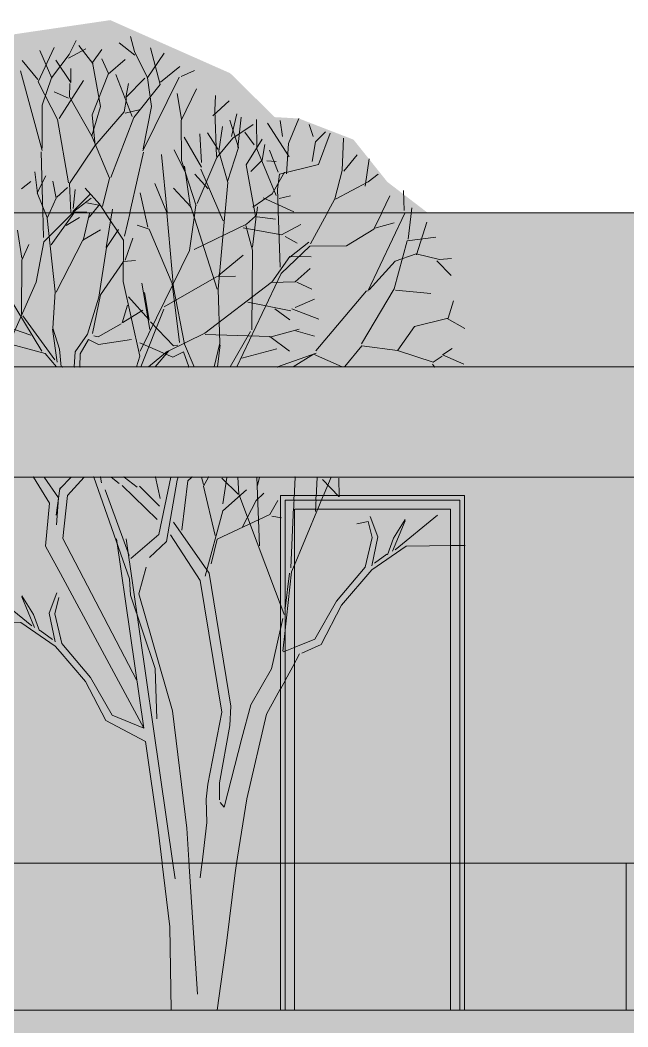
# Model space of a CAD drawing. Header units: centimetres. Extents: x -4381 to 5639, y -3920 to 4826.
# Drawn here: x 159.17 to 162.48, y 14.23 to 19.7 of the extents above; entities that cross this region are included whole.
import ezdxf
from ezdxf.xclip import XClip

# ---------------------------------------------------------------- set-up
doc = ezdxf.new("R2010")
doc.units = ezdxf.units.CM
doc.header["$MEASUREMENT"] = 0
doc.header["$XCLIPFRAME"] = 0
doc.set_wipeout_variables(frame=1)
doc.linetypes.add('Wipeout_Contour', pattern=[100, 0, -100])
for name, color, linetype, lineweight, true_color in [('00-TREES_Pen_No__185', 7, 'Continuous', 5, 0xbce39b), ('Dalles_Pen_No__61', 7, 'Continuous', 5, 0x6a6a6a), ('Mur de clôture_Pen_No__112', 7, 'Continuous', 5, 0xd5aaaa), ('MURS CLOTURE_Pen_No__183', 7, 'Continuous', 5, 0xcaedab), ('Structural - Bearing_Pen_No__102', 7, 'Continuous', 5, 0xcccccc), ('Structural - Bearing_Pen_No__112', 7, 'Continuous', 5, 0xd5aaaa), ('Structural - Bearing_Pen_No__61', 7, 'Continuous', 5, 0x6a6a6a)]:
    doc.layers.add(name, color=color, linetype=linetype, lineweight=lineweight, true_color=true_color)
for name, color, linetype, lineweight in [('0_Pen_No__1', 7, 'Continuous', 5), ('Dalles_Pen_No__1', 7, 'Continuous', 5), ('Mur de clôture_Pen_No__7', 7, 'Continuous', 5), ('Structural - Bearing_Pen_No__1', 7, 'Continuous', 5), ('Structural - Bearing_Pen_No__18', 9, 'Continuous', 5), ('trees_Pen_No__1', 7, 'Continuous', 5)]:
    doc.layers.add(name, color=color, linetype=linetype, lineweight=lineweight)
for name, color, linetype in [('Dalles', 7, 'Continuous'), ('Drawing & Figure', 7, 'Continuous'), ('Mur de clôture', 7, 'Continuous'), ('Structural - Bearing', 7, 'Continuous')]:
    doc.layers.add(name, color=color, linetype=linetype)

# ---------------------------------------------------------------- blocks, each defined once
blk = doc.blocks.new('Drawing_15_15', base_point=(-267.6734, 10.6179))
at = {"layer": 'trees_Pen_No__1', "linetype": 'Continuous', "ltscale": 10}
for p, q in [((159.768, 19.6153), (159.7907, 19.5335)), ((159.2646, 19.3687), (159.3533, 19.5547)), ((159.4725, 19.5931), (159.4344, 19.5172)), ((159.5621, 19.4689), (159.4873, 19.5666)), ((159.7909, 19.5139), (159.707, 19.5808)), ((159.9287, 19.3549), (159.8776, 19.5546)), ((159.3401, 19.3891), (159.2753, 19.5393)), ((159.4344, 19.5172), (159.3375, 19.3903)), ((159.4305, 19.498), (159.5258, 19.5475)), ((159.6116, 19.5451), (159.5609, 19.474)), ((159.7907, 19.5335), (159.8614, 19.3902)), ((159.8585, 19.3895), (159.9512, 19.5244)), ((159.2636, 19.3806), (159.1778, 19.4851)), ((159.362, 19.4869), (159.4428, 19.3646)), ((159.5609, 19.474), (159.6048, 19.2351)), ((159.6125, 19.494), (159.6485, 19.4144)), ((159.6463, 19.4097), (159.7385, 19.4911)), ((159.9319, 19.3664), (160.0363, 19.4524)), ((159.1693, 19.428), (159.2869, 18.9958)), ((159.3375, 19.3903), (159.287, 19.2419)), ((159.4428, 19.3646), (159.4433, 19.4414)), ((159.6485, 19.4144), (159.5593, 19.1885)), ((159.7776, 19.1807), (159.6873, 19.4096)), ((160.0336, 19.3947), (159.8347, 18.9934)), ((159.8614, 19.3902), (159.8822, 19.2349)), ((160.0436, 19.3971), (160.1169, 19.431)), ((159.3703, 19.1633), (159.2646, 19.3687)), ((159.3791, 19.1686), (159.512, 19.3757)), ((159.4378, 19.3594), (159.4364, 19.2865)), ((159.8461, 19.3886), (159.7432, 19.2843)), ((159.7432, 19.2843), (159.7576, 19.3597)), ((159.7853, 19.1739), (159.9287, 19.3549)), ((159.4311, 19.2802), (159.352, 19.3144)), ((159.4364, 19.2865), (159.5571, 19.0727)), ((160.045, 19.1658), (160.0222, 19.3046)), ((160.1275, 19.3302), (160.0438, 19.1583)), ((160.231, 19.2948), (160.2265, 19.2135)), ((159.287, 19.2419), (159.2868, 19.0077)), ((159.6048, 19.2351), (159.5572, 19.0756)), ((159.7471, 19.2782), (159.7343, 19.2064)), ((159.8822, 19.2349), (159.8371, 19.0051)), ((160.306, 19.2649), (160.2169, 19.1844)), ((159.5593, 19.1885), (159.5751, 19.0228)), ((159.7343, 19.2064), (159.5747, 19.02)), ((159.6603, 18.8476), (159.7853, 19.1739)), ((159.7383, 19.1992), (159.8226, 19.2175)), ((160.2265, 19.2135), (160.2356, 18.9626)), ((160.3471, 19.1947), (160.3178, 19.0717)), ((160.3529, 19.011), (160.3702, 19.1772)), ((159.4299, 18.819), (159.3703, 19.1633)), ((160.0438, 19.1583), (160.0448, 18.9411)), ((160.269, 19.1258), (160.2494, 18.9915)), ((160.3556, 19.0114), (160.3095, 19.1601)), ((160.3245, 19.0625), (160.4362, 19.137)), ((160.4551, 19.004), (160.4533, 19.1633)), ((160.6316, 18.9615), (160.5143, 19.1441)), ((160.5957, 19.0713), (160.5822, 19.1582)), ((160.6843, 19.1694), (160.6285, 19.0338)), ((160.7628, 19.072), (160.7405, 19.1373)), ((159.5571, 19.0727), (159.6532, 18.8452)), ((160.1551, 18.9047), (160.0595, 19.0683)), ((160.1537, 18.9308), (160.1446, 19.085)), ((160.2453, 19.001), (160.1867, 19.0913)), ((160.2384, 18.9577), (160.3245, 19.0625)), ((160.4414, 19.0252), (160.3903, 19.0955)), ((160.8292, 19.096), (160.7756, 19.0416)), ((160.8544, 19.0897), (160.792, 18.9187)), ((160.9195, 18.8871), (160.9281, 19.0621)), ((159.5747, 19.02), (159.4363, 18.8153)), ((160.2966, 18.8268), (160.3556, 19.0114)), ((160.4842, 19.0569), (160.397, 18.9181)), ((160.4986, 19.0283), (160.4845, 18.9429)), ((160.6285, 19.0338), (160.6178, 18.8686)), ((160.7756, 19.0416), (160.757, 18.9357)), ((160.0643, 18.8811), (160.0055, 18.9997)), ((160.1311, 18.7067), (160.2384, 18.9577)), ((160.2494, 18.9915), (160.2975, 18.8209)), ((160.5605, 18.7509), (160.4551, 19.004)), ((160.5723, 18.8768), (160.5254, 18.9973)), ((161.0021, 18.9722), (160.9284, 18.8825)), ((160.0448, 18.9411), (160.1251, 18.695)), ((160.0947, 18.6856), (160.0627, 18.9092)), ((160.4845, 18.9429), (160.4224, 18.8815)), ((160.5097, 18.9384), (160.5618, 18.935)), ((160.792, 18.9187), (160.5789, 18.8668)), ((161.0663, 18.9495), (161.0449, 18.8008)), ((159.2617, 18.7635), (159.2469, 18.8785)), ((159.2592, 18.7641), (159.3063, 18.858)), ((159.6532, 18.8452), (159.6155, 18.6911)), ((160.1909, 18.7868), (160.1178, 18.8669)), ((160.6056, 18.8779), (160.539, 18.7601)), ((160.5789, 18.8668), (160.5675, 18.7843)), ((160.8802, 18.732), (160.9195, 18.8871)), ((161.1157, 18.8659), (161.0613, 18.8255)), ((159.1751, 18.7861), (159.2261, 18.8262)), ((159.3456, 18.8288), (159.3631, 18.7351)), ((159.3673, 18.7409), (159.426, 18.7934)), ((159.6006, 18.7011), (159.5217, 18.7907)), ((160.0971, 18.688), (160.0015, 18.791)), ((161.0613, 18.8255), (160.8846, 18.7305)), ((160.539, 18.7601), (160.4346, 18.6866)), ((160.577, 18.7337), (160.6397, 18.7489)), ((159.6046, 18.6968), (159.5304, 18.7108))]:
    blk.add_line(p, q, dxfattribs=at)
at = {"color": 254, "linetype": 'Wipeout_Contour', "lineweight": 0, "ltscale": 2236.475657}
blk.add_wipeout([(151.2483, 18.6562), (151.2483, 17.0562), (158.8325, 17.0562), (159.0853, 16.9762), (159.0853, 17.2179), (157.0853, 17.2179), (157.0853, 17.8179), (185.6853, 17.8179), (185.6853, 17.5562), (185.9321, 17.5562), (190.6216, 18.0562), (191.5119, 18.0562), (191.5119, 18.6562)], dxfattribs=at).dxf.layer = 'Mur de clôture'
at = {"color": 254, "linetype": 'Wipeout_Contour', "lineweight": 0, "ltscale": 653.819514}
blk.add_wipeout([(157.0853, 14.3179), (157.0853, 14.1179), (168.5853, 14.1179), (168.5853, 14.3179)], dxfattribs=at).dxf.layer = 'Structural - Bearing'
at = {"layer": 'Mur de clôture_Pen_No__112', "linetype": 'Continuous', "ltscale": 10}
blk.add_hatch(color=256, dxfattribs=at).paths.add_polyline_path([(151.2483, 18.6562), (151.2483, 17.0562), (158.8325, 17.0562), (159.0853, 16.9762), (159.0853, 17.2179), (157.0853, 17.2179), (157.0853, 17.8179), (185.6853, 17.8179), (185.6853, 17.5562), (185.9321, 17.5562), (190.6216, 18.0562), (191.5119, 18.0562), (191.5119, 18.6562)])
at = {"layer": 'Structural - Bearing_Pen_No__61', "linetype": 'Continuous', "ltscale": 10}
blk.add_hatch(color=256, dxfattribs=at).paths.add_polyline_path([(157.0853, 14.3179), (157.0853, 14.1179), (168.5853, 14.1179), (168.5853, 14.3179)])
at = {"layer": 'Mur de clôture_Pen_No__7', "linetype": 'Continuous', "ltscale": 10}
blk.add_line((151.2483, 18.6562), (191.5119, 18.6562), dxfattribs=at)
at = {"layer": 'trees_Pen_No__1', "linetype": 'Continuous', "ltscale": 10}
for p, q in [((159.294, 18.5219), (159.2815, 18.9886)), ((159.7361, 18.5298), (159.8387, 18.9853)), ((159.9681, 18.6587), (159.9368, 18.9733)), ((160.397, 18.9181), (160.4492, 18.6384)), ((160.2719, 18.613), (160.15, 18.8939)), ((159.4363, 18.8153), (159.4436, 18.6569)), ((159.9655, 18.6583), (159.9005, 18.8164)), ((160.2975, 18.8209), (160.2447, 18.2413)), ((159.3147, 18.6305), (159.2592, 18.7641)), ((159.3631, 18.7351), (159.3137, 18.6266)), ((159.4547, 18.6624), (159.5506, 18.7591)), ((159.4564, 18.6798), (159.4673, 18.7829)), ((159.4602, 18.6638), (159.5548, 18.7364)), ((159.862, 18.5783), (159.821, 18.7641)), ((160.4902, 18.7375), (160.6579, 18.6607)), ((160.5675, 18.7843), (160.5822, 18.3602)), ((161.1799, 18.7482), (161.0933, 18.5676)), ((161.2582, 18.6689), (161.2535, 18.7773)), ((159.5435, 18.6331), (159.6028, 18.7046)), ((159.7296, 18.5078), (159.6046, 18.6968)), ((160.0895, 18.451), (160.1241, 18.6971)), ((160.2394, 18.2405), (160.0971, 18.688)), ((160.4327, 18.47), (160.4587, 18.6891)), ((160.7481, 18.4876), (160.8802, 18.732)), ((161.2799, 18.5125), (161.2992, 18.6831)), ((159.2962, 18.499), (159.4554, 18.6603)), ((159.3137, 18.6266), (159.3581, 18.2265)), ((159.3362, 18.4821), (159.4595, 18.6543)), ((159.418, 18.5879), (159.4908, 18.6313)), ((159.4554, 18.6603), (159.5309, 18.6597)), ((159.5111, 18.5052), (159.5455, 18.6518)), ((159.6351, 18.4683), (159.6699, 18.6766)), ((160.0021, 18.2496), (159.9655, 18.6583)), ((160.4492, 18.6384), (160.3995, 18.5943)), ((160.4584, 18.634), (160.5568, 18.6207)), ((161.2604, 18.6551), (161.0596, 18.2292)), ((159.8704, 18.5674), (159.8036, 18.5898)), ((160.3995, 18.5943), (160.1145, 18.4572)), ((160.3804, 18.5736), (160.5896, 18.5371)), ((160.4323, 18.4534), (160.3954, 18.588)), ((160.5896, 18.5371), (160.6952, 18.5931)), ((161.098, 18.5723), (161.2026, 18.602)), ((161.324, 18.4282), (161.3815, 18.6044)), ((159.1764, 18.409), (159.1537, 18.5611)), ((159.5088, 18.5071), (159.604, 18.5628)), ((159.6376, 18.4677), (159.7035, 18.5651)), ((159.7383, 18.3982), (159.7809, 18.518)), ((159.9947, 18.2707), (159.8704, 18.5674)), ((160.6092, 18.5281), (160.6761, 18.4913)), ((161.0933, 18.5676), (160.943, 18.4765)), ((161.2732, 18.5034), (161.4306, 18.5228)), ((159.1766, 18.3977), (159.2146, 18.4834)), ((159.2541, 18.2782), (159.2962, 18.499)), ((159.3632, 18.2251), (159.5088, 18.5071)), ((159.5965, 18.1963), (159.6376, 18.4677)), ((159.7283, 18.283), (159.7296, 18.5078)), ((160.5875, 18.3255), (160.7441, 18.4746)), ((160.6357, 18.4146), (160.7381, 18.4966)), ((160.943, 18.4765), (160.7423, 18.4749)), ((161.2032, 18.2425), (161.2732, 18.5034)), ((159.8208, 17.9043), (160.0895, 18.451)), ((160.2473, 18.3145), (160.381, 18.4264)), ((160.4287, 18.019), (160.4323, 18.4534)), ((160.5373, 18.2784), (160.6349, 18.418)), ((160.6349, 18.418), (160.7514, 18.4161)), ((161.3234, 18.4321), (161.2081, 18.3927)), ((161.4493, 18.4024), (161.3234, 18.4321)), ((161.5145, 18.408), (161.4493, 18.4024)), ((159.1745, 18.1031), (159.1766, 18.3977)), ((159.6039, 18.2096), (159.7298, 18.3921)), ((159.7298, 18.3921), (159.7958, 18.3974)), ((160.7452, 18.354), (160.6648, 18.2809)), ((161.2081, 18.3927), (161.0668, 18.2372)), ((161.4358, 18.3943), (161.5141, 18.315)), ((159.2845, 17.9028), (159.0225, 18.334)), ((159.9521, 18.1447), (160.2366, 18.3079)), ((160.2366, 18.3079), (160.3401, 18.312)), ((159.0865, 17.8958), (159.2541, 18.2782)), ((159.8188, 17.8754), (159.7283, 18.283)), ((159.8733, 18.0214), (159.8298, 18.2734)), ((160.0349, 17.9514), (159.9947, 18.2707)), ((160.0621, 17.9413), (160.0021, 18.2496)), ((160.533, 18.2774), (160.173, 18.0008)), ((160.2447, 18.2413), (160.2539, 17.9477)), ((160.6648, 18.2809), (160.533, 18.2774)), ((160.6728, 18.2793), (160.7559, 18.2407)), ((161.0258, 17.9433), (161.2032, 18.2425)), ((159.3581, 18.2265), (159.3452, 18.0291)), ((159.5335, 17.9965), (159.5965, 18.1963)), ((159.5603, 17.9993), (159.6039, 18.2096)), ((159.8672, 18.076), (159.7578, 18.1991)), ((159.8705, 18.0724), (159.8445, 18.2221)), ((160.6637, 18.1416), (160.7689, 18.1868)), ((160.7774, 17.9056), (161.0525, 18.2308)), ((161.2108, 18.2356), (161.4035, 18.2169)), ((159.7234, 18.057), (159.7508, 18.1545)), ((160.4066, 18.17), (160.6409, 18.1236)), ((160.5538, 18.1345), (160.6361, 18.0743)), ((160.646, 18.1337), (160.7923, 18.0767)), ((161.5261, 18.1774), (161.4964, 18.0821)), ((159.3566, 17.8559), (159.1819, 18.0955)), ((159.7266, 18.059), (159.8357, 18.1262)), ((161.4964, 18.0821), (161.3147, 18.0368)), ((161.4925, 18.0815), (161.5886, 18.0271)), ((159.2264, 17.9911), (159.0399, 18.0539)), ((159.3452, 18.0291), (159.3807, 17.9142)), ((159.5916, 17.9818), (159.7179, 18.0516)), ((160.0028, 17.9325), (159.876, 18.0631)), ((160.5262, 17.9798), (160.6863, 18.0223)), ((161.3147, 18.0368), (161.2228, 17.908)), ((159.3031, 17.8899), (158.9935, 17.9752)), ((159.4663, 17.8994), (159.5335, 17.9965)), ((159.5386, 17.9677), (159.4938, 17.8884)), ((159.5947, 17.9398), (159.5386, 17.9677)), ((159.5684, 17.9877), (159.5916, 17.9818)), ((159.7732, 17.9661), (159.5947, 17.9398)), ((160.173, 18.0008), (159.976, 17.9048)), ((160.1746, 17.9941), (160.5268, 17.9835)), ((160.5268, 17.9835), (160.6333, 17.9043)), ((160.6672, 18.0141), (160.7691, 17.9854)), ((159.8181, 17.9495), (159.9988, 17.8713)), ((160.0265, 17.936), (160.0028, 17.9325)), ((160.3738, 17.8655), (160.5645, 17.9168)), ((161.2209, 17.9066), (161.0269, 17.9333)), ((161.4662, 17.884), (161.519, 17.9173)), ((159.9988, 17.8713), (160.0564, 17.9001))]:
    blk.add_line(p, q, dxfattribs=at)
at = {"color": 254, "linetype": 'Wipeout_Contour', "lineweight": 0, "ltscale": 640.231368}
blk.add_wipeout([(159.3853, 17.2179), (159.0853, 17.2179), (159.0853, 15.1179), (159.3853, 15.1179)], dxfattribs=at).dxf.layer = 'Structural - Bearing'
at = {"layer": 'Structural - Bearing_Pen_No__112', "linetype": 'Continuous', "ltscale": 10}
blk.add_hatch(color=256, dxfattribs=at).paths.add_polyline_path([(159.3853, 17.2179), (159.0853, 17.2179), (159.0853, 15.1179), (159.3853, 15.1179)])
at = {"layer": 'trees_Pen_No__1', "linetype": 'Continuous', "ltscale": 10}
for p, q in [((159.3265, 17.0769), (159.3058, 16.8422)), ((159.2308, 16.4084), (159.0012, 16.5961)), ((159.1761, 16.5731), (159.2395, 16.471)), ((159.2459, 16.4002), (159.1764, 16.5662)), ((159.2395, 16.471), (159.2731, 16.3812)), ((159.3579, 16.3213), (159.326, 16.4783)), ((159.1705, 16.4278), (158.8494, 16.432)), ((159.3426, 16.335), (159.2761, 16.3839))]:
    blk.add_line(p, q, dxfattribs=at)
at = {"color": 254, "linetype": 'Wipeout_Contour', "lineweight": 0, "ltscale": 655.057407}
blk.add_wipeout([(157.0853, 17.6179), (157.0853, 17.2179), (168.5853, 17.2179), (168.5853, 17.6179)], dxfattribs=at).dxf.layer = 'Dalles'
at = {"layer": 'Dalles_Pen_No__61', "linetype": 'Continuous', "ltscale": 10}
blk.add_hatch(color=256, dxfattribs=at).paths.add_polyline_path([(157.0853, 17.6179), (157.0853, 17.2179), (168.5853, 17.2179), (168.5853, 17.6179)])
at = {"layer": 'trees_Pen_No__1', "linetype": 'Continuous', "ltscale": 10}
blk.add_line((159.2405, 17.2179), (159.3265, 17.0769), dxfattribs=at)
blk.add_point((159.2405, 17.2179), dxfattribs=at)
at = {"color": 254, "linetype": 'Wipeout_Contour', "lineweight": 0, "ltscale": 655.185921}
blk.add_wipeout([(157.0853, 17.8179), (157.0853, 17.6179), (168.5853, 17.6179), (168.5853, 17.8179)], dxfattribs=at).dxf.layer = 'Structural - Bearing'
at = {"color": 254, "linetype": 'Wipeout_Contour', "lineweight": 0, "ltscale": 1962.668579}
blk.add_wipeout([(159.3853, 15.1179), (160.5853, 15.1179), (160.5853, 17.1179), (161.5853, 17.1179), (161.5853, 15.1179), (162.5853, 15.1179), (162.5853, 17.1179), (165.5853, 17.1179), (165.5853, 15.1179), (166.5853, 15.1179), (166.5853, 17.2179), (159.3853, 17.2179)], dxfattribs=at).dxf.layer = 'Structural - Bearing'
at = {"layer": 'MURS CLOTURE_Pen_No__183', "linetype": 'Continuous', "lineweight": 0, "ltscale": 10, "true_color": 0xd1ebba}
blk.add_hatch(color=254, dxfattribs=at).paths.add_polyline_path([(158.2809, 18.6615), (158.2344, 18.1544), (158.4617, 17.8179), (161.1582, 17.8179), (161.5956, 17.8179), (161.6357, 17.9461), (161.5591, 18.2474), (161.4263, 18.6252), (161.1659, 18.8244), (160.9821, 19.0542), (160.6843, 19.1694), (160.5531, 19.1767), (160.3109, 19.4155), (159.6579, 19.7045), (159.1376, 19.6279), (158.7915, 19.3902), (158.6758, 19.1584), (158.6678, 19.1624), (158.6373, 19.0812), (158.3774, 18.7932), (158.3827, 18.7813)])
at = {"layer": 'Structural - Bearing_Pen_No__112', "linetype": 'Continuous', "ltscale": 10}
blk.add_hatch(color=256, dxfattribs=at).paths.add_polyline_path([(159.3853, 15.1179), (160.5853, 15.1179), (160.5853, 17.1179), (161.5853, 17.1179), (161.5853, 15.1179), (162.5853, 15.1179), (162.5853, 17.1179), (165.5853, 17.1179), (165.5853, 15.1179), (166.5853, 15.1179), (166.5853, 17.2179), (159.3853, 17.2179)])
at = {"layer": 'Structural - Bearing_Pen_No__61', "linetype": 'Continuous', "ltscale": 10}
blk.add_hatch(color=256, dxfattribs=at).paths.add_polyline_path([(157.0853, 17.8179), (157.0853, 17.6179), (168.5853, 17.6179), (168.5853, 17.8179)])
at = {"layer": '0_Pen_No__1', "linetype": 'Continuous', "ltscale": 10}
for p, q in [((157.0853, 17.8179), (168.5853, 17.8179)), ((157.0853, 17.2179), (168.5853, 17.2179))]:
    blk.add_line(p, q, dxfattribs=at)
at = {"layer": 'Dalles_Pen_No__1', "linetype": 'Continuous', "ltscale": 10}
blk.add_line((168.5853, 17.2179), (157.0853, 17.2179), dxfattribs=at)
at = {"layer": 'Structural - Bearing_Pen_No__1', "linetype": 'Continuous', "ltscale": 10}
blk.add_line((168.5853, 17.8179), (157.0853, 17.8179), dxfattribs=at)
at = {"layer": 'trees_Pen_No__1', "linetype": 'Continuous', "ltscale": 10}
for p, q in [((160.3462, 17.8179), (160.5875, 18.3255)), ((159.8251, 17.8179), (159.9489, 18.1318)), ((159.3691, 17.8442), (159.3438, 18.0223)), ((160.3101, 17.8179), (160.4211, 18.0095)), ((159.3807, 17.9142), (159.3906, 17.8189)), ((160.114, 17.8179), (160.0621, 17.9413)), ((160.2539, 17.9477), (160.2231, 17.8179)), ((160.2416, 17.8179), (160.2552, 17.9373)), ((161.0269, 17.9333), (160.935, 17.8193)), ((159.3653, 17.8179), (159.3031, 17.8899)), ((159.4618, 17.8179), (159.4663, 17.8994)), ((159.4938, 17.8884), (159.4923, 17.8179)), ((159.8011, 17.8179), (159.8188, 17.8754)), ((159.8659, 17.8179), (159.9687, 17.9026)), ((159.976, 17.9048), (159.9016, 17.8179)), ((160.0564, 17.9001), (160.0849, 17.8179)), ((160.5678, 17.8179), (160.7795, 17.8917)), ((160.6535, 17.8179), (160.7647, 17.8879)), ((160.7647, 17.8879), (160.9206, 17.8179)), ((161.4147, 17.8427), (161.2209, 17.9066)), ((161.4645, 17.8755), (161.4147, 17.8427)), ((161.5816, 17.8323), (161.4662, 17.884)), ((159.3965, 17.8179), (159.3942, 17.8207)), ((161.4124, 17.8332), (161.4219, 17.8179)), ((159.3753, 17.1059), (159.2983, 17.2179)), ((159.3828, 17.1562), (159.4458, 17.2179)), ((159.5163, 17.2179), (159.4251, 17.1184)), ((159.5676, 17.2179), (159.7618, 16.6649)), ((159.611, 17.1877), (159.6054, 17.2179)), ((159.7056, 17.1833), (159.6625, 17.2179)), ((159.7333, 17.2179), (159.8051, 17.1636)), ((159.9304, 17.1014), (159.9045, 17.2179)), ((159.9882, 17.2179), (159.9223, 16.9063)), ((159.9646, 16.8681), (160.022, 17.202)), ((160.022, 17.202), (160.028, 17.2179)), ((160.0794, 17.2164), (160.0794, 17.2179)), ((160.0794, 17.1973), (160.1023, 17.2179)), ((160.1645, 17.1781), (160.1543, 17.2179)), ((160.1645, 17.1685), (160.192, 17.2179)), ((160.3539, 17.1251), (160.2649, 17.2124)), ((160.271, 17.0727), (160.2923, 17.2164)), ((160.3579, 17.1251), (160.3517, 17.2179)), ((160.4711, 16.8451), (160.4559, 17.2179)), ((160.459, 17.1724), (160.4697, 17.2179)), ((160.847, 17.216), (160.8472, 17.2179)), ((159.3635, 17.0107), (159.3828, 17.1562)), ((159.7601, 16.7915), (159.631, 17.1496)), ((159.7233, 17.1724), (159.9133, 16.9869)), ((159.8163, 17.1688), (159.9254, 17.0596)), ((160.0474, 16.9289), (160.0794, 17.1973)), ((160.2284, 16.9002), (160.1645, 17.1685)), ((160.271, 17.0344), (160.3987, 17.1493)), ((159.366, 16.9594), (159.3753, 17.1059)), ((159.4251, 17.1184), (159.4, 16.8841)), ((160.3774, 16.9481), (160.452, 17.0918)), ((160.452, 17.0918), (160.4945, 17.1302)), ((160.1752, 16.6798), (160.271, 17.0344)), ((160.2391, 16.881), (160.5265, 17.0152)), ((160.0022, 16.9724), (160.1962, 16.696)), ((159.4, 16.8841), (159.8024, 16.1124)), ((159.8398, 15.8521), (159.692, 16.8817)), ((159.9223, 16.9063), (159.7702, 16.7745)), ((159.986, 16.9033), (160.1477, 16.656)), ((160.2071, 16.7469), (160.2391, 16.881)), ((159.3058, 16.8422), (159.8398, 15.8521)), ((159.8716, 16.7815), (159.9646, 16.8681)), ((159.8529, 16.7282), (159.8132, 16.5833)), ((159.7618, 16.6649), (159.7678, 16.5756)), ((160.1477, 16.656), (160.2649, 15.9395)), ((160.1962, 16.696), (160.3134, 15.9722)), ((159.326, 16.4783), (159.3665, 16.5892)), ((159.3787, 16.5627), (159.3554, 16.4745)), ((159.7678, 16.5756), (159.9019, 16.1762)), ((159.8132, 16.5833), (159.9974, 15.9463)), ((159.3554, 16.4745), (159.3939, 16.3136)), ((159.358, 16.2987), (159.1705, 16.4278)), ((159.5234, 16.1068), (159.358, 16.2987)), ((159.3939, 16.3136), (159.5499, 16.1283)), ((159.9019, 16.1762), (159.9118, 15.903)), ((160.5358, 16.1759), (160.4226, 15.9795)), ((159.633, 15.8931), (159.5234, 16.1068)), ((159.5499, 16.1283), (159.6687, 15.9227)), ((159.9974, 15.9463), (160.0751, 15.3075)), ((160.2649, 15.9395), (160.1881, 15.5467)), ((160.3134, 15.9722), (160.3094, 15.8668)), ((160.4226, 15.9795), (160.3741, 15.7977)), ((159.8503, 15.7793), (159.633, 15.8931)), ((159.6687, 15.9227), (159.8398, 15.8521)), ((160.5089, 15.9277), (160.4014, 15.4675)), ((160.3094, 15.8668), (160.2528, 15.554)), ((159.9191, 15.2994), (159.8503, 15.7793)), ((160.3741, 15.7977), (160.2771, 15.4231)), ((160.1881, 15.5467), (160.1801, 15.4667)), ((160.2528, 15.554), (160.2528, 15.4631)), ((160.1801, 15.4667), (160.1841, 15.3394)), ((160.2771, 15.4231), (160.2569, 15.4485))]:
    blk.add_line(p, q, dxfattribs=at)
for p in [(159.3965, 17.8179), (159.4618, 17.8179), (159.4923, 17.8179), (160.0849, 17.8179), (160.5678, 17.8179), (161.4219, 17.8179), (159.5676, 17.2179), (159.6054, 17.2179), (159.7333, 17.2179), (159.9045, 17.2179), (160.1023, 17.2179), (160.192, 17.2179), (160.6635, 17.2179)]:
    blk.add_point(p, dxfattribs=at)
at = {"color": 254, "linetype": 'Wipeout_Contour', "lineweight": 0, "ltscale": 653.95817}
blk.add_wipeout([(157.3653, 14.3179), (168.2853, 14.3179), (168.2853, 15.1179), (157.3653, 15.1179)], dxfattribs=at).dxf.layer = 'Structural - Bearing'
at = {"layer": 'Structural - Bearing_Pen_No__102', "linetype": 'Continuous', "ltscale": 10}
blk.add_hatch(color=256, dxfattribs=at).paths.add_polyline_path([(157.3653, 14.3179), (168.2853, 14.3179), (168.2853, 15.1179), (157.3653, 15.1179)])
at = {"layer": 'Structural - Bearing_Pen_No__1', "linetype": 'Continuous', "ltscale": 10}
for p, q in [((162.4653, 15.1179), (162.4653, 14.3179)), ((168.5853, 14.3179), (157.0853, 14.3179))]:
    blk.add_line(p, q, dxfattribs=at)
at = {"layer": 'trees_Pen_No__1', "linetype": 'Continuous', "ltscale": 10}
for p, q in [((160.0103, 15.0322), (159.7448, 16.8817)), ((160.4014, 15.4675), (160.337, 15.0657)), ((160.1841, 15.3394), (160.1477, 15.0376)), ((159.9817, 14.7713), (159.9191, 15.2994)), ((160.0751, 15.3075), (160.1321, 14.4051)), ((160.337, 15.0657), (160.2901, 14.6823)), ((159.9892, 14.3179), (159.9817, 14.7713)), ((160.2901, 14.6823), (160.2389, 14.3179))]:
    blk.add_line(p, q, dxfattribs=at)
at = {"color": 254, "linetype": 'Wipeout_Contour', "lineweight": 0, "ltscale": 645.622036}
blk.add_wipeout([(160.5853, 17.0679), (160.5853, 15.1179), (160.6103, 15.1179), (160.6103, 17.0679)], dxfattribs=at).dxf.layer = 'Structural - Bearing'
at = {"color": 254, "linetype": 'Wipeout_Contour', "lineweight": 0, "ltscale": 649.502646}
blk.add_wipeout([(161.5853, 17.0679), (161.5603, 17.0679), (161.5603, 15.1179), (161.5853, 15.1179)], dxfattribs=at).dxf.layer = 'Structural - Bearing'
at = {"layer": 'Structural - Bearing_Pen_No__18', "linetype": 'Continuous', "ltscale": 10}
for points in [[(160.5853, 17.0679), (160.5853, 15.1179), (160.6103, 15.1179), (160.6103, 17.0679)], [(161.5853, 17.0679), (161.5603, 17.0679), (161.5603, 15.1179), (161.5853, 15.1179)]]:
    blk.add_hatch(color=256, dxfattribs=at).paths.add_polyline_path(points)
at = {"color": 254, "linetype": 'Wipeout_Contour', "lineweight": 0, "ltscale": 1295.810894}
blk.add_wipeout([(161.5853, 17.1179), (160.5853, 17.1179), (160.5853, 17.0679), (160.6103, 17.0679), (160.6103, 17.0929), (161.5603, 17.0929), (161.5603, 17.0679), (161.5853, 17.0679)], dxfattribs=at).dxf.layer = 'Structural - Bearing'
at = {"layer": 'Structural - Bearing_Pen_No__18', "linetype": 'Continuous', "ltscale": 10}
blk.add_hatch(color=256, dxfattribs=at).paths.add_polyline_path([(161.5853, 17.1179), (160.5853, 17.1179), (160.5853, 17.0679), (160.6103, 17.0679), (160.6103, 17.0929), (161.5603, 17.0929), (161.5603, 17.0679), (161.5853, 17.0679)])
at = {"layer": 'trees_Pen_No__1', "linetype": 'Continuous', "ltscale": 10}
blk.add_line((160.5265, 17.0152), (160.5691, 17.0918), dxfattribs=at)
at = {"color": 254, "linetype": 'Wipeout_Contour', "lineweight": 0, "ltscale": 645.766008}
blk.add_wipeout([(160.6103, 17.0429), (160.6103, 15.1179), (160.6603, 15.1179), (160.6603, 17.0429)], dxfattribs=at).dxf.layer = 'Structural - Bearing'
at = {"color": 254, "linetype": 'Wipeout_Contour', "lineweight": 0, "ltscale": 649.348138}
blk.add_wipeout([(161.5103, 17.0429), (161.5103, 15.1179), (161.5603, 15.1179), (161.5603, 17.0429)], dxfattribs=at).dxf.layer = 'Structural - Bearing'
at = {"layer": 'Structural - Bearing_Pen_No__18', "linetype": 'Continuous', "ltscale": 10}
for points in [[(160.6103, 17.0429), (160.6103, 15.1179), (160.6603, 15.1179), (160.6603, 17.0429)], [(161.5103, 17.0429), (161.5103, 15.1179), (161.5603, 15.1179), (161.5603, 17.0429)]]:
    blk.add_hatch(color=256, dxfattribs=at).paths.add_polyline_path(points)
at = {"layer": 'trees_Pen_No__1', "linetype": 'Continuous', "ltscale": 10}
for p, q in [((160.5371, 17.0056), (160.5903, 16.996)), ((160.6085, 16.5032), (160.6328, 16.696)), ((160.5964, 16.4487), (160.5358, 16.1759))]:
    blk.add_line(p, q, dxfattribs=at)
at = {"color": 254, "linetype": 'Wipeout_Contour', "lineweight": 0, "ltscale": 971.815692}
blk.add_wipeout([(160.6103, 17.0429), (160.6603, 17.0429), (161.5103, 17.0429), (161.5603, 17.0429), (161.5603, 17.0929), (160.6103, 17.0929)], dxfattribs=at).dxf.layer = 'Structural - Bearing'
at = {"layer": 'Structural - Bearing_Pen_No__18', "linetype": 'Continuous', "ltscale": 10}
blk.add_hatch(color=256, dxfattribs=at).paths.add_polyline_path([(160.6103, 17.0429), (160.6603, 17.0429), (161.5103, 17.0429), (161.5603, 17.0429), (161.5603, 17.0929), (160.6103, 17.0929)])
at = {"layer": 'Structural - Bearing_Pen_No__1', "linetype": 'Continuous', "ltscale": 10}
for p, q in [((160.5853, 17.1179), (161.5853, 17.1179)), ((160.5853, 14.3179), (160.5853, 17.1179)), ((160.6103, 17.0929), (160.6103, 17.0429)), ((161.5603, 17.0929), (160.6103, 17.0929)), ((161.5603, 17.0429), (161.5603, 17.0929)), ((161.5853, 17.1179), (161.5853, 14.3179)), ((160.6103, 17.0429), (160.6103, 14.3179)), ((161.5603, 14.3179), (161.5603, 17.0429))]:
    blk.add_line(p, q, dxfattribs=at)
at = {"layer": 'trees_Pen_No__1', "linetype": 'Continuous', "ltscale": 10}
for p, q in [((160.902, 17.113), (160.8135, 17.2057)), ((160.9047, 17.1104), (160.9028, 17.2116)), ((160.6045, 16.4705), (160.3579, 17.1251))]:
    blk.add_line(p, q, dxfattribs=at)
at = {"color": 254, "linetype": 'Wipeout_Contour', "lineweight": 0, "ltscale": 647.556582}
blk.add_wipeout([(160.6603, 17.0429), (160.6603, 15.1179), (161.5103, 15.1179), (161.5103, 17.0429)], dxfattribs=at).dxf.layer = 'Structural - Bearing'
at = {"layer": '00-TREES_Pen_No__185', "linetype": 'Continuous', "lineweight": 0, "ltscale": 10, "true_color": 0xcce6a1}
blk.add_hatch(color=71, dxfattribs=at).paths.add_polyline_path([(158.7601, 16.6638), (158.7449, 16.4117), (158.8597, 16.1205), (158.992, 15.9352), (159.2536, 15.8484), (159.4764, 15.7884), (159.7368, 15.8337), (159.8531, 15.9343), (159.9538, 16.0971), (160.0129, 16.2624), (160.0299, 16.4307), (160.1851, 16.4751), (160.2945, 16.5713), (160.452, 16.4655), (160.5608, 16.4142), (160.7065, 16.3814), (160.8451, 16.383), (160.961, 16.4245), (161.0554, 16.525), (161.125, 16.6568), (161.238, 16.6174), (161.3837, 16.5948), (161.4987, 16.6359), (161.5789, 16.7383), (161.5789, 16.8908), (161.5293, 17.0681), (161.4406, 17.1603), (161.3129, 17.2179), (161.1002, 17.1568), (160.9989, 17.1796), (160.9699, 17.2179), (159.2318, 17.2179), (159.2196, 17.1744), (159.2787, 17.0628), (159.1584, 17.0212), (158.8826, 16.868)])
at = {"layer": 'Structural - Bearing_Pen_No__102', "linetype": 'Continuous', "ltscale": 10}
blk.add_hatch(color=256, dxfattribs=at).paths.add_polyline_path([(160.6603, 17.0429), (160.6603, 15.1179), (161.5103, 15.1179), (161.5103, 17.0429)])
at = {"layer": 'Structural - Bearing_Pen_No__1', "linetype": 'Continuous', "ltscale": 10}
for p, q in [((160.6603, 14.3179), (160.6603, 17.0429)), ((160.6603, 17.0429), (161.5103, 17.0429)), ((161.5103, 17.0429), (161.5103, 14.3179)), ((168.2853, 15.1179), (157.3653, 15.1179)), ((162.4653, 15.1179), (157.3853, 15.1179))]:
    blk.add_line(p, q, dxfattribs=at)
at = {"layer": 'trees_Pen_No__1', "linetype": 'Continuous', "ltscale": 10}
for p, q in [((160.6409, 16.7251), (160.6635, 17.2179)), ((160.6449, 16.7032), (160.8594, 17.2179)), ((160.7742, 17.0306), (160.7837, 17.2179)), ((161.1135, 16.8929), (161.0731, 17.0038)), ((161.1936, 16.8148), (161.2631, 16.9808)), ((161.2635, 16.9877), (161.2001, 16.8856)), ((161.2087, 16.823), (161.4383, 17.0107)), ((160.9995, 16.9644), (161.0609, 16.9772)), ((161.0609, 16.9772), (161.0842, 16.8891)), ((161.0842, 16.8891), (161.0456, 16.7282)), ((161.0817, 16.7359), (161.1135, 16.8929)), ((161.2001, 16.8856), (161.1664, 16.7958)), ((161.0815, 16.7133), (161.269, 16.8424)), ((161.269, 16.8424), (161.5901, 16.8466)), ((161.0969, 16.7496), (161.1634, 16.7985)), ((161.0456, 16.7282), (160.8896, 16.5429)), ((160.9161, 16.5214), (161.0815, 16.7133)), ((160.5964, 16.2704), (160.6449, 16.7032)), ((160.8896, 16.5429), (160.7708, 16.3373)), ((160.8065, 16.3077), (160.9161, 16.5214)), ((160.7708, 16.3373), (160.5997, 16.2667)), ((160.7009, 16.2606), (160.8065, 16.3077)), ((160.6887, 16.2567), (160.5089, 15.9277))]:
    blk.add_line(p, q, dxfattribs=at)

msp = doc.modelspace()

# ---------------------------------------------------------------- block references
at = {"layer": 'Drawing & Figure', "color": 151, "linetype": 'Continuous', "lineweight": 5, "ltscale": 10, "true_color": 0x80c2ff}
ref = msp.add_blockref('Drawing_15_15', (-267.67341, 10.61787), dxfattribs=at)
XClip(ref).set_block_clipping_path([(150.8554874385, 0.9963282177), (191.9907812231, 21.3358905514)])

doc.saveas('drawing.dxf')
